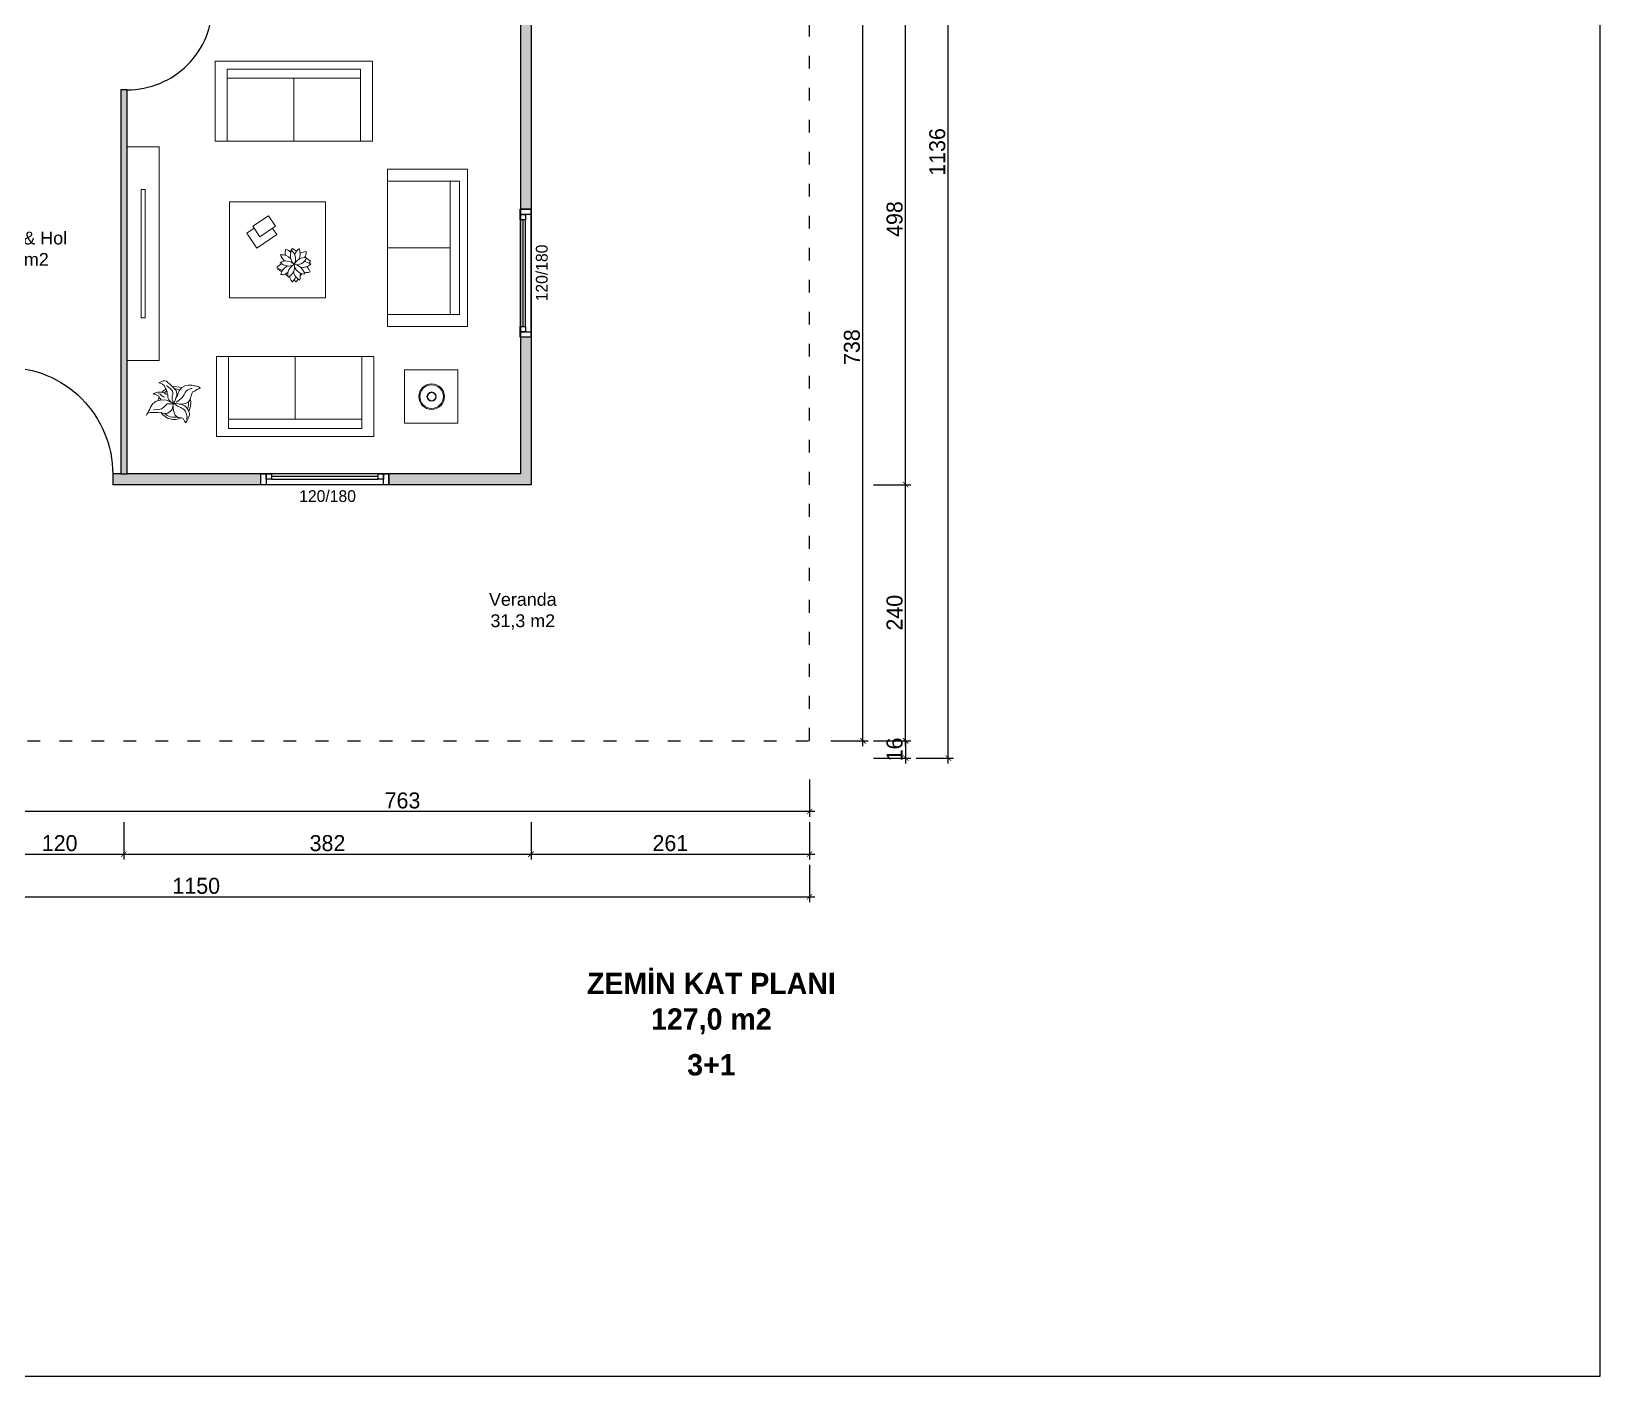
# Model space of a CAD drawing. Header units: inches. Extents: x 321 to 21697, y 7 to 6462.
# Drawn here: x 20227 to 21697, y 7 to 1268 of the extents above; entities that cross this region are included whole.
import ezdxf

# ---------------------------------------------------------------- set-up
doc = ezdxf.new("R2010")
doc.units = ezdxf.units.IN
doc.header["$MEASUREMENT"] = 0
doc.linetypes.add('ACAD_ISO03W100', pattern=[30, 12, -18])
doc.layers.add('Kapı', color=154, linetype='Continuous', true_color=0x0c4697)
for name, color, linetype in [('Pencere', 141, 'Continuous'), ('PM-TARAMA PARAPET', 7, 'Continuous'), ('Veranda', 31, 'Continuous')]:
    doc.layers.add(name, color=color, linetype=linetype)
doc.layers.add('tefris', color=8, linetype='Continuous', lineweight=5)
doc.layers.add('tefriş', color=8, linetype='Continuous', lineweight=0)
doc.styles.add('DIŞ ÖLÇÜ', font='FRAMDCN.TTF', dxfattribs={"height": 15})
doc.styles.get("Standard").update_dxf_attribs({"font": 'arial.ttf'})
doc.dimstyles.new('YAZI STİLİ', dxfattribs={"dimscale": 0.5, "dimtxt": 15, "dimasz": 10, "dimexe": 10, "dimexo": 10, "dimgap": 5, "dimtad": 1, "dimdec": 0, "dimtxsty": 'DIŞ ÖLÇÜ', "dimblk": 'ARCHTICK', "dimcen": 2.5, "dimdle": 10, "dimadec": 0, "dimazin": 0, "dimtfac": 1, "dimtdec": 0, "dimtix": 1, "dimtmove": 0, "dimatfit": 3, "dimldrblk": 'ARCHTICK', "dimfxl": 60, "dimfxlon": 1, "dimlwd": -1, "dimlwe": -1, "dimarcsym": 0})

# ---------------------------------------------------------------- blocks, each defined once
blk = doc.blocks.new('_ArchTick')
at = {"color": 0, "linetype": 'ByBlock', "const_width": 0.15}
blk.add_lwpolyline([(-0.5, -0.5), (0.5, 0.5)], dxfattribs=at)
blk = doc.blocks.new('*D396')
at = {"color": 0, "transparency": 16777216}
for p, q in [((20193.2, 526.7), (20193.2, 491.7)), ((20313.7, 526.7), (20313.7, 491.7)), ((20188.2, 496.7), (20318.7, 496.7))]:
    blk.add_line(p, q, dxfattribs=at)
at = {"layer": 'Defpoints', "color": 0, "transparency": 16777216}
for p in [(20313.7, 812.9), (20193.2, 604.7), (20313.7, 496.7)]:
    blk.add_point(p, dxfattribs=at)
at = {"color": 0, "transparency": 16777216, "xscale": 5, "yscale": 5, "zscale": 5, "rotation": 180}
blk.add_blockref('_ArchTick', (20193.2, 496.7), dxfattribs=at)
at = {"color": 0, "transparency": 16777216, "xscale": 5, "yscale": 5, "zscale": 5}
blk.add_blockref('_ArchTick', (20313.7, 496.7), dxfattribs=at)
at = {"color": 0, "transparency": 16777216, "insert": (20253.4, 506.9), "char_height": 15, "attachment_point": 5, "style": 'DIŞ ÖLÇÜ'}
blk.add_mtext('120', dxfattribs=at)
blk = doc.blocks.new('*D397')
at = {"color": 0, "transparency": 16777216}
for p, q in [((20313.7, 526.7), (20313.7, 491.7)), ((20695.2, 526.7), (20695.2, 491.7)), ((20308.7, 496.7), (20700.2, 496.7))]:
    blk.add_line(p, q, dxfattribs=at)
at = {"layer": 'Defpoints', "color": 0, "transparency": 16777216}
for p in [(20313.7, 812.9), (20695.2, 802.9), (20695.2, 496.7)]:
    blk.add_point(p, dxfattribs=at)
at = {"color": 0, "transparency": 16777216, "xscale": 5, "yscale": 5, "zscale": 5, "rotation": 180}
blk.add_blockref('_ArchTick', (20313.7, 496.7), dxfattribs=at)
at = {"color": 0, "transparency": 16777216, "xscale": 5, "yscale": 5, "zscale": 5}
blk.add_blockref('_ArchTick', (20695.2, 496.7), dxfattribs=at)
at = {"color": 0, "transparency": 16777216, "insert": (20504.4, 506.9), "char_height": 15, "attachment_point": 5, "style": 'DIŞ ÖLÇÜ'}
blk.add_mtext('382', dxfattribs=at)
blk = doc.blocks.new('*D398')
at = {"color": 0, "transparency": 16777216}
for p, q in [((20695.2, 526.7), (20695.2, 491.7)), ((20956.2, 526.7), (20956.2, 491.7)), ((20690.2, 496.7), (20961.2, 496.7))]:
    blk.add_line(p, q, dxfattribs=at)
at = {"layer": 'Defpoints', "color": 0, "transparency": 16777216}
for p in [(20956.2, 1300.7), (20695.2, 802.9), (20956.2, 496.7)]:
    blk.add_point(p, dxfattribs=at)
at = {"color": 0, "transparency": 16777216, "xscale": 5, "yscale": 5, "zscale": 5, "rotation": 180}
blk.add_blockref('_ArchTick', (20695.2, 496.7), dxfattribs=at)
at = {"color": 0, "transparency": 16777216, "xscale": 5, "yscale": 5, "zscale": 5}
blk.add_blockref('_ArchTick', (20956.2, 496.7), dxfattribs=at)
at = {"color": 0, "transparency": 16777216, "insert": (20825.7, 506.9), "char_height": 15, "attachment_point": 5, "style": 'DIŞ ÖLÇÜ'}
blk.add_mtext('261', dxfattribs=at)
blk = doc.blocks.new('*D399')
at = {"color": 0, "transparency": 16777216}
for p, q in [((19806.7, 486.7), (19806.7, 451.7)), ((20956.2, 486.7), (20956.2, 451.7)), ((19801.7, 456.7), (20961.2, 456.7))]:
    blk.add_line(p, q, dxfattribs=at)
at = {"layer": 'Defpoints', "color": 0, "transparency": 16777216}
for p in [(20956.2, 690.9), (19806.7, 604.7), (20956.2, 456.7)]:
    blk.add_point(p, dxfattribs=at)
at = {"color": 0, "transparency": 16777216, "xscale": 5, "yscale": 5, "zscale": 5, "rotation": 180}
blk.add_blockref('_ArchTick', (19806.7, 456.7), dxfattribs=at)
at = {"color": 0, "transparency": 16777216, "xscale": 5, "yscale": 5, "zscale": 5}
blk.add_blockref('_ArchTick', (20956.2, 456.7), dxfattribs=at)
at = {"color": 0, "transparency": 16777216, "insert": (20381.4, 466.9), "char_height": 15, "attachment_point": 5, "style": 'DIŞ ÖLÇÜ'}
blk.add_mtext('1150', dxfattribs=at)
blk = doc.blocks.new('*D400')
at = {"color": 0, "transparency": 16777216}
for p, q in [((21016.2, 842.9), (21051.2, 842.9)), ((21046.2, 597.9), (21046.2, 847.9)), ((21016.2, 602.9), (21051.2, 602.9))]:
    blk.add_line(p, q, dxfattribs=at)
at = {"layer": 'Defpoints', "color": 0, "transparency": 16777216}
for p in [(20233.2, 842.9), (21046.2, 842.9), (20233.2, 602.9)]:
    blk.add_point(p, dxfattribs=at)
at = {"color": 0, "transparency": 16777216, "xscale": 5, "yscale": 5, "zscale": 5}
for p, rotation in [((21046.2, 842.9), 90), ((21046.2, 602.9), 270)]:
    blk.add_blockref('_ArchTick', p, dxfattribs=dict(at, rotation=rotation))
at = {"color": 0, "transparency": 16777216, "insert": (21035.9, 722.9), "char_height": 15, "attachment_point": 5, "rotation": 90, "style": 'DIŞ ÖLÇÜ'}
blk.add_mtext('240', dxfattribs=at)
blk = doc.blocks.new('*D401')
at = {"color": 0, "transparency": 16777216}
for p, q in [((21016.2, 1340.7), (21051.2, 1340.7)), ((21046.2, 837.9), (21046.2, 1345.7)), ((21016.2, 842.9), (21051.2, 842.9))]:
    blk.add_line(p, q, dxfattribs=at)
at = {"layer": 'Defpoints', "color": 0, "transparency": 16777216}
for p in [(20923.4, 1340.7), (21046.2, 1340.7), (20233.2, 842.9)]:
    blk.add_point(p, dxfattribs=at)
at = {"color": 0, "transparency": 16777216, "xscale": 5, "yscale": 5, "zscale": 5}
for p, rotation in [((21046.2, 1340.7), 90), ((21046.2, 842.9), 270)]:
    blk.add_blockref('_ArchTick', p, dxfattribs=dict(at, rotation=rotation))
at = {"color": 0, "transparency": 16777216, "insert": (21035.9, 1091.8), "char_height": 15, "attachment_point": 5, "rotation": 90, "style": 'DIŞ ÖLÇÜ'}
blk.add_mtext('498', dxfattribs=at)
blk = doc.blocks.new('*D404')
at = {"color": 0, "transparency": 16777216}
for p, q in [((21016.2, 602.9), (21051.2, 602.9)), ((21046.2, 602.9), (21046.2, 607.9)), ((21046.2, 602.9), (21046.2, 586.7)), ((21016.2, 586.7), (21051.2, 586.7)), ((21046.2, 586.7), (21046.2, 581.7))]:
    blk.add_line(p, q, dxfattribs=at)
at = {"layer": 'Defpoints', "color": 0, "transparency": 16777216}
for p in [(20233.2, 602.9), (20107.4, 586.7), (21046.2, 586.7)]:
    blk.add_point(p, dxfattribs=at)
at = {"color": 0, "transparency": 16777216, "xscale": 5, "yscale": 5, "zscale": 5}
for p, rotation in [((21046.2, 602.9), 270), ((21046.2, 586.7), 90)]:
    blk.add_blockref('_ArchTick', p, dxfattribs=dict(at, rotation=rotation))
at = {"color": 0, "transparency": 16777216, "insert": (21035.9, 594.8), "char_height": 15, "attachment_point": 5, "rotation": 90, "style": 'DIŞ ÖLÇÜ'}
blk.add_mtext('16', dxfattribs=at)
blk = doc.blocks.new('*D405')
at = {"color": 0, "transparency": 16777216}
for p, q in [((21056.2, 1722.7), (21091.2, 1722.7)), ((21086.2, 581.7), (21086.2, 1727.7)), ((21056.2, 586.7), (21091.2, 586.7))]:
    blk.add_line(p, q, dxfattribs=at)
at = {"layer": 'Defpoints', "color": 0, "transparency": 16777216}
for p in [(20840.1, 1722.7), (21086.2, 1722.7), (20107.4, 586.7)]:
    blk.add_point(p, dxfattribs=at)
at = {"color": 0, "transparency": 16777216, "xscale": 5, "yscale": 5, "zscale": 5}
for p, rotation in [((21086.2, 1722.7), 90), ((21086.2, 586.7), 270)]:
    blk.add_blockref('_ArchTick', p, dxfattribs=dict(at, rotation=rotation))
at = {"color": 0, "transparency": 16777216, "insert": (21075.9, 1154.7), "char_height": 15, "attachment_point": 5, "rotation": 90, "style": 'DIŞ ÖLÇÜ'}
blk.add_mtext('1136', dxfattribs=at)
blk = doc.blocks.new('*D407')
at = {"color": 0, "transparency": 16777216}
for p, q in [((20976.2, 1340.7), (21011.2, 1340.7)), ((21006.2, 597.9), (21006.2, 1345.7)), ((20976.2, 602.9), (21011.2, 602.9))]:
    blk.add_line(p, q, dxfattribs=at)
at = {"layer": 'Defpoints', "color": 0, "transparency": 16777216}
for p in [(20916.2, 1340.7), (21006.2, 1340.7), (20916.2, 602.9)]:
    blk.add_point(p, dxfattribs=at)
at = {"color": 0, "transparency": 16777216, "xscale": 5, "yscale": 5, "zscale": 5}
for p, rotation in [((21006.2, 1340.7), 90), ((21006.2, 602.9), 270)]:
    blk.add_blockref('_ArchTick', p, dxfattribs=dict(at, rotation=rotation))
at = {"color": 0, "transparency": 16777216, "insert": (20995.9, 971.8), "char_height": 15, "attachment_point": 5, "rotation": 90, "style": 'DIŞ ÖLÇÜ'}
blk.add_mtext('738', dxfattribs=at)
blk = doc.blocks.new('*D408')
at = {"color": 0, "transparency": 16777216}
for p, q in [((20193.2, 566.7), (20193.2, 531.7)), ((20956.2, 566.7), (20956.2, 531.7)), ((20961.2, 536.7), (20188.2, 536.7))]:
    blk.add_line(p, q, dxfattribs=at)
at = {"layer": 'Defpoints', "color": 0, "transparency": 16777216}
for p in [(20193.2, 644.7), (20956.2, 642.9), (20193.2, 536.7)]:
    blk.add_point(p, dxfattribs=at)
at = {"color": 0, "transparency": 16777216, "xscale": 5, "yscale": 5, "zscale": 5, "rotation": 180}
blk.add_blockref('_ArchTick', (20193.2, 536.7), dxfattribs=at)
at = {"color": 0, "transparency": 16777216, "xscale": 5, "yscale": 5, "zscale": 5}
blk.add_blockref('_ArchTick', (20956.2, 536.7), dxfattribs=at)
at = {"color": 0, "transparency": 16777216, "insert": (20574.7, 546.9), "char_height": 15, "attachment_point": 5, "style": 'DIŞ ÖLÇÜ'}
blk.add_mtext('763', dxfattribs=at)
blk = doc.blocks.new('saksı masa')
at = {"lineweight": 0, "elevation": 51}
for points in [[(42694.8, -80314.2), (42694.8, -80310.9), (42697.5, -80310.9)], [(42704.7, -80310.9), (42705.4, -80310.9)], [(42707.5, -80310.9), (42707.7, -80310.9)], [(42711.4, -80310.9), (42711.8, -80310.9), (42711.8, -80314.1)], [(42694.8, -80321.8), (42694.8, -80321.2)], [(42696.5, -80325.8), (42694.8, -80325.8), (42694.8, -80322.4)], [(42706.8, -80325.8), (42705.2, -80325.8)], [(42711.8, -80323.9), (42711.8, -80325.8), (42709.5, -80325.8)], [(42711.8, -80316.5), (42711.8, -80319.2)], [(42711.8, -80319.9), (42711.8, -80320.9)]]:
    blk.add_lwpolyline(points, dxfattribs=at)
at = {"linetype": 'ByBlock', "lineweight": 0}
for centre, radius, start, end in [((42695.4, -80323.5, 51), 9.31, 78.5069, 108.8699), ((42699.7, -80310.2, 51), 8.58, 211.3987, 260.8676), ((42703.6, -80310.8, 51), 7.29, 183.7527, 264.9553), ((42695.1, -80319.1, 51), 7.91, 7.4841, 81.2239), ((42704.6, -80309.9, 51), 7.21, 160.7524, 194.4914), ((42693.4, -80318.2, 51), 11.6, 46.6486, 67.7895), ((42709.5, -80312.5, 51), 8.58, 139.3987, 188.8676), ((42710.1, -80316.5, 51), 7.29, 111.7527, 192.9553), ((42695.5, -80312.5, 51), 9.31, 6.5068, 36.8699), ((42699.6, -80311, 51), 7.91, 295.4841, 9.2239), ((42710.3, -80322.6, 51), 8.58, 67.3987, 116.8676), ((42711.3, -80317.1, 51), 7.21, 88.7524, 122.4914), ((42706, -80309.3, 51), 9.31, 294.5068, 324.8699), ((42700, -80309, 51), 11.6, 334.6486, 355.7895), ((42700.1, -80327.2, 51), 11.6, 118.6486, 139.7895), ((42695.6, -80314, 51), 7.21, 232.7524, 266.4914), ((42701.5, -80325.9, 51), 7.91, 79.4841, 153.2239), ((42696.3, -80315.3, 51), 7.29, 255.7527, 336.9553), ((42705.7, -80327, 51), 9.31, 150.5068, 180.8699), ((42694.4, -80318.8, 51), 8.58, 283.3987, 332.8676), ((42710.7, -80323.7, 51), 11.6, 190.6486, 211.7895), ((42696.8, -80323.8, 51), 7.21, 304.7524, 338.4914), ((42709.9, -80321.9, 51), 7.91, 151.4841, 225.2239), ((42706.7, -80324.4, 51), 7.29, 39.7527, 120.9553), ((42708.7, -80312.7, 51), 7.91, 223.4841, 297.2239), ((42698.2, -80323.6, 51), 7.29, 327.7527, 48.9553), ((42712.3, -80318.3, 51), 9.31, 222.5069, 252.8699), ((42701, -80326.5, 51), 8.58, 355.3987, 44.8676), ((42710.7, -80312.4, 51), 11.6, 262.6486, 283.7895), ((42706.5, -80325.7, 51), 7.21, 16.7524, 50.4914)]:
    blk.add_arc(centre, radius, start, end, dxfattribs=at)
blk = doc.blocks.new('b drfgvsfa')
at = {"layer": 'tefris', "lineweight": 0}
for p, q in [((8389.2, 910.7), (8390.7, 912.1)), ((8390.7, 912.1), (8391.5, 914)), ((8391.5, 914), (8391.7, 915.6)), ((8393.6, 911.5), (8393.7, 910)), ((8372.7, 901.6), (8373.5, 903.3)), ((8373.2, 901.2), (8372.7, 901.4)), ((8379.9, 898.7), (8373.2, 901.2)), ((8373.5, 903.3), (8374.7, 904.8)), ((8374.7, 904.8), (8375.9, 906.1)), ((8375.9, 906.1), (8377.3, 906.7)), ((8377.3, 906.7), (8379, 907.1)), ((8379, 907.1), (8380.7, 907.2)), ((8381.4, 898.6), (8379.9, 898.7)), ((8380.7, 907.2), (8382.1, 907.6)), ((8384.5, 899.3), (8381.4, 898.6)), ((8382.1, 907.6), (8383.6, 907.7)), ((8383.6, 907.7), (8385, 908.5)), ((8386, 900.6), (8384.5, 899.3)), ((8385, 908.5), (8386.5, 909.3)), ((8388.4, 903.2), (8386, 900.6)), ((8386.5, 909.3), (8387.9, 909.9)), ((8387.9, 909.9), (8389.2, 910.7)), ((8389.7, 904.3), (8388.4, 903.2)), ((8390.9, 905.6), (8389.7, 904.3)), ((8392.1, 907.1), (8390.9, 905.6)), ((8393.3, 908.4), (8392.1, 907.1)), ((8393.7, 910), (8393.3, 908.4))]:
    blk.add_line(p, q, dxfattribs=at)
at = {"layer": 'tefris'}
blk.add_line((8393.6, 911.5), (8391.7, 915.6), dxfattribs=at)
for points in [[(8612.9, 945.2), (8612.9, 915.2), (8412.9, 915.2), (8412.9, 945.2), (8592.9, 945.2)], [(8353.9, 635.2), (8353.9, 685.2), (8403.9, 685.2), (8403.9, 635.2), (8353.9, 635.2)]]:
    blk.add_lwpolyline(points, dxfattribs=at)
at = {"layer": 'tefris', "lineweight": 0}
for points in [[(8370, 902.2), (8368.4, 902.6), (8366.7, 903.2), (8365.4, 904.7), (8364.3, 906), (8363.5, 907.3), (8363.2, 908.7), (8363.5, 911.8), (8363.9, 913.4), (8363.8, 914.9), (8364.1, 916.5), (8364, 919.5), (8364.1, 921.1), (8363.9, 924.1), (8363.6, 925.5), (8362.5, 926.8), (8361.1, 927.5)], [(8365.2, 925.1), (8363.5, 926), (8363.2, 926.2)], [(8372.7, 901.4), (8373.1, 903), (8374.8, 906.4), (8375.6, 908.3), (8375.8, 909.9), (8375.7, 911.4), (8375.8, 912.9), (8375.5, 914.4), (8375.4, 915.9), (8374.3, 918.6), (8373.2, 919.9), (8372.4, 921.2), (8368.9, 923.4), (8367.2, 924.1), (8365.5, 924.9), (8365.2, 925.1)], [(8372.1, 901.7), (8372, 903.2), (8372.3, 906.3), (8372, 907.7), (8370.9, 909), (8369.6, 910.2), (8367.5, 912.8), (8367, 914.2), (8366.6, 915.6), (8366.8, 917.2), (8366.6, 920.1), (8366.5, 920.6)], [(8380.9, 908.5), (8382.1, 909.8), (8382.7, 911.7), (8383.1, 913.3), (8383.2, 914.9), (8383.1, 916.4), (8382.7, 918.1), (8382.2, 919.4), (8381.1, 920.7), (8381.2, 919.2), (8380.3, 917.5), (8379.2, 915.7), (8377.9, 914.9), (8376.5, 914.3), (8376.3, 914.3)], [(8378.5, 910), (8378.7, 911.6), (8379.9, 912.9), (8381.1, 914.4), (8381.7, 915.8)], [(8354.5, 890.3), (8355.8, 891.4), (8357.2, 892), (8358.5, 892.8), (8358.9, 894.4), (8359.2, 897.5), (8360.4, 899), (8361.6, 900.1), (8365.8, 901.8), (8368.8, 902), (8370.2, 902.3), (8372.1, 901.7), (8372.9, 901.4)], [(8372.5, 901.3), (8372.4, 899.5), (8371.9, 894.9), (8370.2, 891.4), (8369, 889.9), (8367.8, 888.9), (8366.4, 888), (8364.8, 887.4), (8363.4, 886.8), (8361.6, 886.9), (8360, 887.3), (8358.3, 888.2), (8356.4, 889), (8354.8, 890.2), (8354.5, 890.3)], [(8372.2, 901.5), (8371.1, 899.7), (8369.9, 898.2), (8368.6, 894.9), (8367.5, 893.1), (8366.4, 891.6), (8365.1, 890.5), (8363.7, 889.9), (8359.4, 888.9), (8357.7, 889.6), (8357.7, 889.8)], [(8387.2, 876.7), (8386.1, 878.2), (8385.6, 879.6), (8383.9, 882.2), (8383.6, 883.7), (8381.9, 884.5), (8380.3, 884.9), (8375.3, 886.8), (8373.8, 888), (8373.2, 889.3), (8372.6, 891), (8372, 892.4), (8371.9, 893.8), (8371.8, 895.6), (8371.8, 896.6)], [(8373.4, 901.8), (8376.1, 902.9), (8377.6, 903), (8379.4, 902.9), (8381, 902.5), (8382.6, 902.4), (8384, 902.7), (8385.3, 903.7), (8386.5, 905), (8387.7, 906.6), (8388.9, 907.9), (8389, 908.4)], [(8373.7, 899.3), (8374.8, 897.8), (8377.9, 894), (8379.2, 892.8), (8381, 891.7), (8382.7, 890.8), (8384.3, 889.6), (8385.3, 888.4), (8385.9, 887), (8386.5, 885.3), (8386.5, 884.3)], [(8377.7, 899.5), (8379.2, 898.3), (8384.2, 896.4), (8386, 895.3), (8387.6, 893.9), (8388.9, 891.2), (8389.8, 887.6), (8389.5, 884.5), (8389.1, 882.9), (8388.9, 881.4), (8388.2, 878.2), (8387.2, 876.9)], [(8536.6, 809), (8530.7, 805), (8518.1, 823.6), (8532.1, 833.1), (8536.7, 826.3)]]:
    blk.add_lwpolyline(points, dxfattribs=at)
at = {"layer": 'tefris'}
for points in [[(8452.9, 932.2), (8572.9, 932.2), (8572.9, 928.2), (8452.9, 928.2)], [(8471.4, 849.4), (8471.4, 759.4), (8561.4, 759.4), (8561.4, 849.4)]]:
    blk.add_lwpolyline(points, close=True, dxfattribs=at)
at = {"layer": 'tefris', "lineweight": 0}
blk.add_lwpolyline([(8528.6, 820.8), (8538.5, 827.5), (8548.4, 812.9), (8538.5, 806.2)], close=True, dxfattribs=at)
at = {"layer": 'tefris'}
for radius in [12, 11, 4.35, 3.85]:
    blk.add_circle((8378.9, 659.9), radius, dxfattribs=at)
at = {"layer": 'tefris', "lineweight": 0}
for radius, start, end in [(15.4, 125.8886, 205.1056), (15.4, 68.1512, 81.2839), (13.4, 70.3704, 78.5204), (15.4, 31.5254, 49.4424), (13.4, 135.6623, 191.9274), (13.4, 32.4073, 45.2066), (13.4, 336.9639, 359.5119), (15.4, 334.9878, 7.2144), (15.4, 240.4936, 285.4843), (13.4, 246.6599, 275.1977)]:
    blk.add_arc((8372.9, 901), radius, start, end, dxfattribs=at)
at = {"layer": 'tefriş'}
for p, q in [((8416.4, 861.5), (8341.4, 861.5)), ((8341.4, 861.5), (8341.4, 714)), ((8416.4, 725.2), (8416.4, 861.5)), ((8618.4, 726.5), (8618.4, 862.7)), ((8618.4, 862.7), (8693.4, 862.7)), ((8693.4, 862.7), (8693.4, 715.2)), ((8348.9, 850.2), (8348.9, 725.2)), ((8416.4, 850.2), (8348.9, 850.2)), ((8357.7, 850.2), (8357.7, 725.2)), ((8618.4, 851.5), (8685.9, 851.5)), ((8677.2, 851.5), (8677.2, 726.5)), ((8685.9, 851.5), (8685.9, 726.5)), ((8357.7, 787.7), (8416.4, 787.7)), ((8677.2, 789), (8618.4, 789)), ((8348.9, 725.2), (8416.4, 725.2)), ((8357.7, 725.2), (8416.4, 725.2)), ((8416.4, 714), (8416.4, 725.2)), ((8677.2, 726.5), (8618.4, 726.5)), ((8618.4, 715.2), (8618.4, 726.5)), ((8685.9, 726.5), (8618.4, 726.5)), ((8341.4, 714), (8416.4, 714)), ((8693.4, 715.2), (8618.4, 715.2)), ((8444.7, 626.4), (8444.7, 701.4)), ((8444.7, 701.4), (8455.9, 701.4)), ((8455.9, 642.6), (8455.9, 701.4)), ((8455.9, 701.4), (8592.2, 701.4)), ((8455.9, 633.9), (8455.9, 701.4)), ((8518.4, 642.6), (8518.4, 701.4)), ((8580.9, 701.4), (8580.9, 633.9)), ((8592.2, 701.4), (8592.2, 626.4)), ((8580.9, 642.6), (8455.9, 642.6)), ((8580.9, 633.9), (8455.9, 633.9)), ((8592.2, 626.4), (8444.7, 626.4))]:
    blk.add_line(p, q, dxfattribs=at)
at = {"layer": 'tefris', "lineweight": 0, "xscale": -1.394326166361019, "yscale": 1.394326166361019, "zscale": 1.394326166361019, "rotation": 324.9279752935788}
blk.add_blockref('saksı masa', (121583.5, 58231.3, -71.2), dxfattribs=at)
blk = doc.blocks.new('ty2jty12hntgh2')
at = {"layer": 'Pencere'}
for p, q in [((7806.7, 5115.6), (7806.7, 5225.6)), ((7811.7, 5220.6), (7811.7, 5120.6)), ((7814.2, 5120.6), (7814.2, 5220.6)), ((7816.7, 5120.6), (7816.7, 5220.6))]:
    blk.add_line(p, q, dxfattribs=at)
for points in [[(7806.7, 5225.6), (7806.7, 5230.6), (7816.7, 5230.6), (7816.7, 5225.6), (7806.7, 5225.6)], [(7816.7, 5220.6), (7811.7, 5220.6), (7811.7, 5225.6), (7816.7, 5225.6), (7816.7, 5220.6)], [(7806.7, 5110.6), (7806.7, 5115.6), (7816.7, 5115.6), (7816.7, 5110.6), (7806.7, 5110.6)], [(7816.7, 5115.6), (7811.7, 5115.6), (7811.7, 5120.6), (7816.7, 5120.6), (7816.7, 5115.6)]]:
    blk.add_lwpolyline(points, dxfattribs=at)

msp = doc.modelspace()

# ---------------------------------------------------------------- hatches: boundary and pattern name
at = {"layer": 'PM-TARAMA PARAPET', "true_color": 0x000000}
h = msp.add_hatch(color=18, dxfattribs=at)
h.dxf.hatch_style = 1
h.paths.add_polyline_path([(20441.9, 852.9), (20316.7, 852.9), (20310.7, 852.9), (20303.2, 852.9), (20303.2, 842.9), (20441.9, 842.9)])
h.paths.add_polyline_path([(20695.2, 981.2), (20685.2, 981.2), (20685.2, 852.9), (20561.9, 852.9), (20561.9, 842.9), (20695.2, 842.9)])
h.paths.add_polyline_path([(20695.2, 1340.7), (20883.4, 1340.7), (20883.4, 1398.9), (20883.4, 1399.4), (20888.6, 1404.6), (20881.5, 1411.7), (20873.4, 1403.6), (20873.4, 1398.9), (20873.4, 1350.7), (20685.2, 1350.7), (20685.2, 1101.2), (20695.2, 1101.2)])
h.paths.add_polyline_path([(20941.4, 1591.4), (20930.3, 1602.5), (20923.3, 1595.4), (20931.4, 1587.3), (20931.4, 1576.9), (20941.4, 1576.9)])
h.paths.add_polyline_path([(20941.4, 1471.9), (20931.4, 1471.9), (20931.4, 1461.6), (20923.3, 1453.4), (20930.3, 1446.4), (20941.4, 1457.4)])
h.paths.add_polyline_path([(20883.4, 1722.7), (20496.9, 1722.7), (20496.9, 1712.7), (20873.4, 1712.7), (20873.4, 1649.9), (20873.4, 1645.3), (20881.5, 1637.1), (20888.6, 1644.2), (20883.4, 1649.4), (20883.4, 1649.9)])
h.paths.add_polyline_path([(20376.9, 1722.7), (19806.7, 1722.7), (19806.7, 1647.2), (19816.7, 1647.2), (19816.7, 1712.7), (20310.7, 1712.7), (20316.7, 1712.7), (20376.9, 1712.7)])
h.paths.add_polyline_path([(20316.7, 1712.7), (20310.7, 1712.7), (20310.7, 1464.7), (20300.7, 1464.7), (20300.7, 1458.7), (20310.7, 1458.7), (20310.7, 1292.9), (20316.7, 1292.9)])
h.paths.add_polyline_path([(19816.7, 1527.2), (19806.7, 1527.2), (19806.7, 1396.2), (19816.7, 1396.2), (19816.7, 1458.7), (19816.7, 1464.7)])
h.paths.add_polyline_path([(20188.2, 1458.7), (20220.7, 1458.7), (20220.7, 1464.7), (19816.7, 1464.7), (19816.7, 1458.7), (20182.2, 1458.7), (20182.2, 1159.7), (20172.2, 1159.7), (20172.2, 1153.7), (20188.2, 1153.7)])
h.paths.add_polyline_path([(19816.7, 1153.7), (19816.7, 1159.7), (19816.7, 1276.2), (19806.7, 1276.2), (19806.7, 1123.9), (19816.7, 1123.9)])
h.paths.add_polyline_path([(20092.2, 1159.7), (19816.7, 1159.7), (19816.7, 1153.7), (20064.7, 1153.7), (20064.7, 1143.7), (20070.7, 1143.7), (20070.7, 1153.7), (20092.2, 1153.7)])
h.paths.add_polyline_path([(19816.7, 971.4), (19816.7, 1063.9), (19806.7, 1063.9), (19806.7, 644.7), (19874.4, 644.7), (19875.4, 644.7), (19880.6, 639.5), (19887.7, 646.5), (19879.5, 654.7), (19874.4, 654.7), (19816.7, 654.7), (19816.7, 965.4)])
h.paths.add_polyline_path([(20092.2, 971.4), (20070.7, 971.4), (20070.7, 1063.7), (20064.7, 1063.7), (20064.7, 971.4), (19816.7, 971.4), (19816.7, 965.4), (20092.2, 965.4)])
h.paths.add_polyline_path([(20193.2, 842.9), (20203.2, 842.9), (20203.2, 852.9), (20189.2, 852.9), (20189.2, 971.4), (20172.2, 971.4), (20172.2, 965.4), (20183.2, 965.4), (20183.2, 852.9), (20183.2, 654.7), (20125.4, 654.7), (20121.3, 654.7), (20113.1, 646.5), (20120.2, 639.5), (20125.4, 644.7), (20193.2, 644.7)])
h.paths.add_polyline_path([(20078.5, 597.7), (20071.4, 604.8), (20063.3, 596.7), (20052.9, 596.7), (20052.9, 586.7), (20067.4, 586.7)])
h.paths.add_polyline_path([(19947.9, 596.7), (19937.5, 596.7), (19929.4, 604.8), (19922.3, 597.7), (19933.4, 586.7), (19947.9, 586.7)])
h = msp.add_hatch(color=18, dxfattribs=at)
h.dxf.hatch_style = 1
h.paths.add_polyline_path([(20316.7, 1212.9), (20310.7, 1212.9), (20310.7, 852.9), (20316.7, 852.9)])

# ---------------------------------------------------------------- linework, layer by layer
for p, q in [((20316.7, 1212.9), (20310.7, 1212.9)), ((20695.2, 1101.2), (20685.2, 1101.2)), ((20695.2, 981.2), (20685.2, 981.2)), ((20303.2, 852.9), (20303.2, 842.9)), ((20310.7, 852.9), (20316.7, 852.9)), ((20441.9, 842.9), (20441.9, 852.9)), ((20561.9, 842.9), (20561.9, 852.9))]:
    msp.add_line(p, q)
msp.add_lwpolyline([(19024.6, 2529.5), (21696.6, 2529.5), (21696.6, 7), (19024.6, 7)], close=True)
for points in [[(20883.4, 1399.4), (20883.4, 1398.9), (20883.4, 1340.7), (20695.2, 1340.7), (20695.2, 842.9), (20303.2, 842.9)], [(20873.4, 1403.6), (20873.4, 1398.9), (20873.4, 1350.7), (20685.2, 1350.7), (20685.2, 852.9), (20316.7, 852.9)], [(20310.7, 1212.9), (20310.7, 852.9)], [(20316.7, 852.9), (20316.7, 1212.9)], [(20310.7, 852.9), (20303.2, 852.9)]]:
    msp.add_lwpolyline(points)
at = {"layer": 'Kapı'}
for points in [[(20316.7, 1212.9, 0.414214), (20396.7, 1292.9), (20316.7, 1292.9)], [(20203.2, 852.9), (20203.2, 952.9, -0.414214), (20303.2, 852.9)]]:
    msp.add_lwpolyline(points, format="xyb", dxfattribs=at)
at = {"layer": 'Veranda', "linetype": 'ACAD_ISO03W100'}
msp.add_lwpolyline([(20193.2, 644.7), (20193.2, 602.9), (20956.2, 602.9), (20956.2, 1340.7), (20883.4, 1340.7)], dxfattribs=at)

# ---------------------------------------------------------------- block references
for name, p, rotation in [('b drfgvsfa', (21261.9, -7453.5), 90), ('ty2jty12hntgh2', (28501.8, 6211.8), 180), ('ty2jty12hntgh2', (25672.5, -6963.8), 89.99999999999999)]:
    msp.add_blockref(name, p, dxfattribs=dict(rotation=rotation))

# ---------------------------------------------------------------- texts
for s, width, insert, char_height, attachment_point in [('\\pxqc;Antre & Hol\\P9,5 m2', 160.844, (20298, 1080), 12, 3), ('{\\fFranklin Gothic Medium Cond|b0|i0|c0|p34;1\\fFranklin Gothic Medium Cond|b0|i0|c162|p34;2\\fFranklin Gothic Medium Cond|b0|i0|c0|p34;0/1\\fFranklin Gothic Medium Cond|b0|i0|c162|p34;8\\fFranklin Gothic Medium Cond|b0|i0|c0|p34;0}', 54.288, (20477.9, 837.7), 11, 1), ('\\pxqc;Veranda \\P31,3 m2', 69.133, (20722, 741.4), 12, 3), ('\\pxqc;{\\fFranklin Gothic Medium Cond|b1|i0|c162|p34;ZEMİN KAT PLANI \\P127,0 m2}', 496.116, (20616.1, 385.5), 20, 1), ('\\pxqc;{\\fFranklin Gothic Medium Cond|b1|i0|c162|p34;\\C252;\\c9999763;3+1}', 496.116, (20616.1, 309.3), 20, 1)]:
    msp.add_mtext_dynamic_manual_height_columns(s, width=width, gutter_width=12.5, heights=[0], dxfattribs=dict(insert=insert, char_height=char_height, attachment_point=attachment_point))
at = {"insert": (20699.7, 1014.7), "char_height": 11, "attachment_point": 1, "rotation": 90}
msp.add_mtext_dynamic_manual_height_columns('{\\fFranklin Gothic Medium Cond|b0|i0|c0|p34;1\\fFranklin Gothic Medium Cond|b0|i0|c162|p34;2\\fFranklin Gothic Medium Cond|b0|i0|c0|p34;0/1\\fFranklin Gothic Medium Cond|b0|i0|c162|p34;8\\fFranklin Gothic Medium Cond|b0|i0|c0|p34;0}', width=54.288, gutter_width=12.5, heights=[0], dxfattribs=at)

# ---------------------------------------------------------------- dimensions: what is measured, and where the dimension line sits
for base, p1, p2, picture, middle in [((21086.2, 1722.7), (20107.4, 586.7), (20840.1, 1722.7), '*D405', (21075.9, 1154.7)), ((21006.2, 1340.7), (20916.2, 602.9), (20916.2, 1340.7), '*D407', (20995.9, 971.8)), ((21046.2, 842.9), (20233.2, 602.9), (20233.2, 842.9), '*D400', (21035.9, 722.9)), ((21046.2, 586.7), (20233.2, 602.9), (20107.4, 586.7), '*D404', (21035.9, 594.8))]:
    dim = msp.add_linear_dim(base=base, p1=p1, p2=p2, angle=90, dimstyle='YAZI STİLİ')
    dim.commit()
    dim.dimension.update_dxf_attribs({"geometry": picture, "text_midpoint": middle})
dim = msp.add_linear_dim(base=(21046.2, 1340.7), p1=(20233.2, 842.9), p2=(20923.4, 1340.7), angle=90, dimstyle='YAZI STİLİ', override={"dimtmove": 1})
dim.commit()
dim.dimension.update_dxf_attribs({"geometry": '*D401', "text_midpoint": (21035.9, 1091.8)})
for base, p1, p2, picture, middle in [((20956.2, 496.7), (20695.2, 802.9), (20956.2, 1300.7), '*D398', (20825.7, 506.9)), ((20313.6526266, 496.6748322), (20193.1526266, 604.6748322), (20313.6526266, 812.9248322), '*D396', (20253.4026266, 506.9495575)), ((20695.1526266, 496.6748322), (20313.6526266, 812.9248322), (20695.1526266, 802.9248322), '*D397', (20504.4026266, 506.9495575))]:
    dim = msp.add_linear_dim(base=base, p1=p1, p2=p2, dimstyle='YAZI STİLİ', override={"dimtmove": 1})
    dim.commit()
    dim.dimension.update_dxf_attribs({"geometry": picture, "text_midpoint": middle})
for base, p1, p2, picture, middle in [((20956.1526266, 456.6748322), (19806.6526266, 604.6748322), (20956.1526266, 690.9030661), '*D399', (20381.4026266, 466.9495575)), ((20193.2, 536.7), (20956.2, 642.9), (20193.2, 644.7), '*D408', (20574.7, 546.9))]:
    dim = msp.add_linear_dim(base=base, p1=p1, p2=p2, dimstyle='YAZI STİLİ')
    dim.commit()
    dim.dimension.update_dxf_attribs({"geometry": picture, "text_midpoint": middle})

doc.saveas('drawing.dxf')
